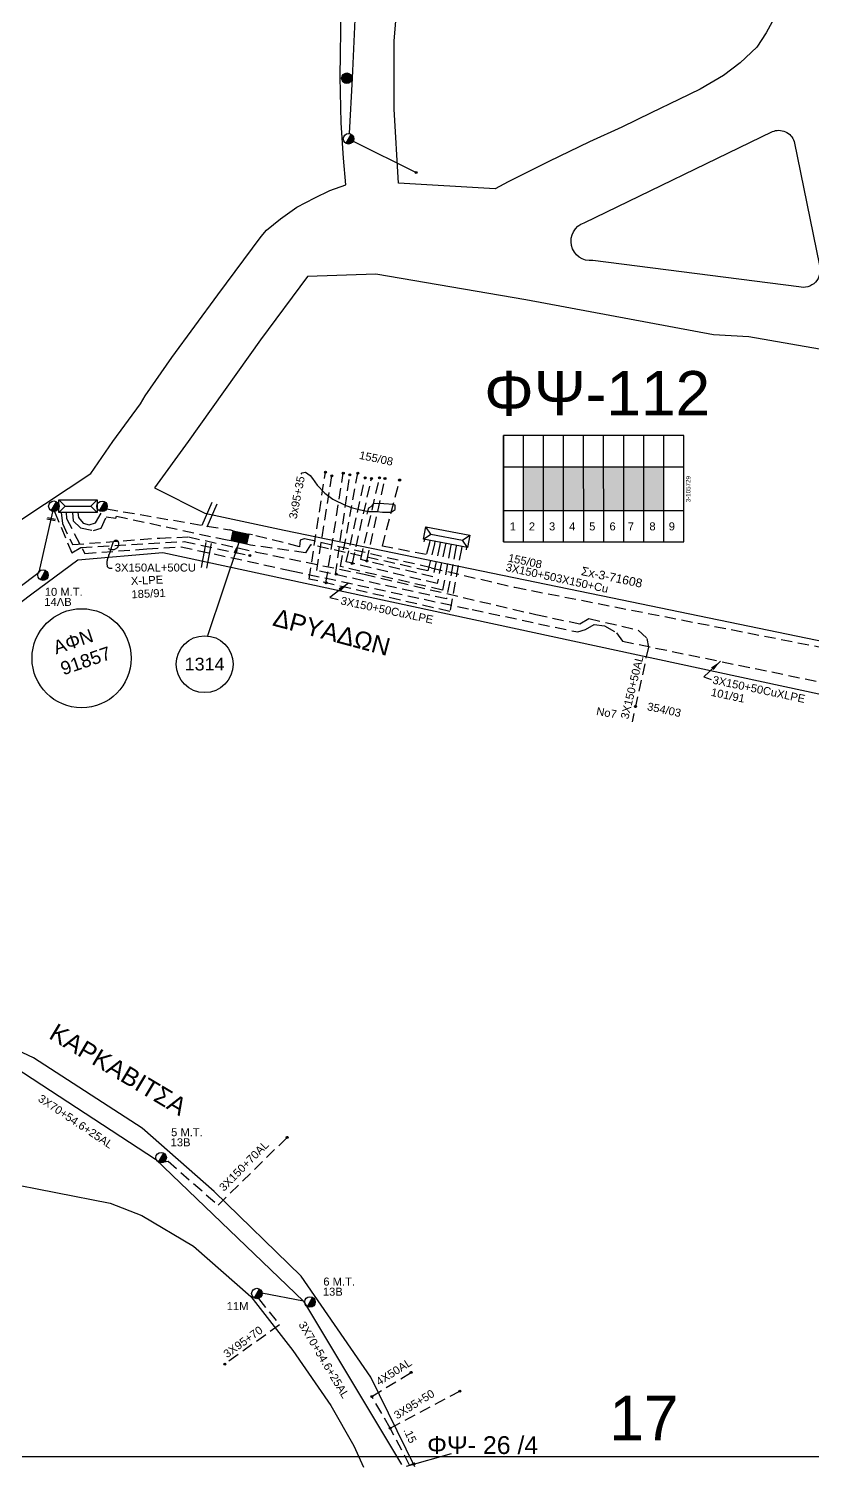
# Model space of a CAD drawing. Header units: millimetres. Extents: x 31 to 3826, y 22 to 1041.
# Drawn here: x 995.4 to 1171.4, y 33.5 to 356.9 of the extents above; entities that cross this region are included whole.
import ezdxf
from ezdxf.enums import TextEntityAlignment as Align

# ---------------------------------------------------------------- set-up
doc = ezdxf.new("R2010")
doc.units = ezdxf.units.MM
doc.linetypes.add('DASHED', pattern=[19.05, 12.7, -6.35])
for name, color, linetype in [('Link Box 4 Διευθύνσεων', 7, 'Continuous'), ('Άγνωστα', 7, 'Continuous'), ('Ασφαλειοκιβώτια Χ.Τ 9 αναχωρήσεων', 7, 'Continuous'), ('Επιγραφές - Σχήματα', 7, 'Continuous'), ('Καλώδια ΧΤ   3x150+50AL', 7, 'DASHED'), ('Καλώδια ΧΤ   3x150AL+50CU', 7, 'DASHED'), ('Μηχανική τομή', 7, 'Continuous'), ('Στύλος Ξύλινος', 7, 'Continuous'), ('Στύλος Ξύλινος @ 1', 7, 'Continuous'), ('Στύλος ΦΜ', 7, 'Continuous'), ('Στύλος ΦΜ @ 1', 7, 'Continuous'), ('Συνδέσεις', 7, 'Continuous'), ('Συνεστραμμένα ΧΤ   3x70+54.6+25 AL', 7, 'SYN_LINE'), ('Τομή', 7, 'Continuous'), ('Υποσταθμός εναέριος 2 στύλων', 7, 'Continuous'), ('Υποσταθμός πόλεως', 7, 'Continuous'), ('Υπόβαθρο ΔΕΗ', 7, 'Continuous'), ('Υπόγεια Καλώδια Δικτύου ΧΤ   .15', 7, 'DASHED'), ('Υπόγεια καλώδια Δικτύου ΧΤ και Παρ. ΧΤ - 3X150+70 AL', 7, 'DASHED'), ('Υπόγεια καλώδια Παροχών ΧΤ   4x50AL', 7, 'DASHED')]:
    doc.layers.add(name, color=color, linetype=linetype)
doc.styles.get("Standard").update_dxf_attribs({"font": 'arial.ttf'})
doc.linetypes.add('SYN_LINE', pattern='A,0.5,-0.0001,["/\\/\\/\\/",Standard,S=0.1,R=0,X=0,Y=-0.05],-0.25', length=0.7501)
doc.dimstyles.new('ISO-25', dxfattribs={"dimtxt": 2.5, "dimasz": 2.5, "dimexe": 1.25, "dimexo": 0.625, "dimtad": 1, "dimtxsty": 'Standard', "dimcen": 2.5, "dimadec": 0, "dimazin": 0, "dimtfac": 1, "dimtmove": 0, "dimatfit": 3, "dimfxl": 1, "dimarcsym": 0})

# ---------------------------------------------------------------- blocks, each defined once
blk = doc.blocks.new('ΥΠΟΣΤΑΘΜΟΣ ΕΝΑΕΡΙΟΣ ΕΠΙ 2 ΣΤΥΛΩΝ')
at = {"layer": 'Υποσταθμός εναέριος 2 στύλων', "linetype": 'Continuous'}
for points in [[(-11.97, -2.11, 0.574793), (-8.45, -0.07, 0.268822), (-9.64, 1.98)], [(9.68, -2.15, 0.574793), (13.19, -0.1, 0.268822), (12.01, 1.95)]]:
    blk.add_hatch(color=256, dxfattribs=at).paths.add_polyline_path(points)
for p, q in [((-11.97, -2.11), (-9.64, 1.98)), ((9.68, -2.15), (12.01, 1.95))]:
    blk.add_line(p, q, dxfattribs=at)
for centre in [(-10.81, -0.07), (10.84, -0.1)]:
    blk.add_circle(centre, 2.36, dxfattribs=at)
at = {"layer": 'Υποσταθμός πόλεως', "linetype": 'Continuous', "ltscale": 40}
blk.add_lwpolyline([(-8.57, 2.82), (8.57, 2.82), (8.57, -2.82), (-8.57, -2.82)], close=True, dxfattribs=at)
for points in [[(-5.75, 0), (-8.57, 2.82)], [(-8.57, -2.82), (-5.75, 0)], [(-5.75, 0), (5.75, 0)], [(5.75, 0), (8.57, 2.82)], [(8.57, -2.82), (5.75, 0)]]:
    blk.add_lwpolyline(points, dxfattribs=at)
at = {"layer": 'Υποσταθμός εναέριος 2 στύλων', "ltscale": 40, "flags": 1}
for tag, p in [('ΜΕΤΑΣΧΗΜΑΤΙΣΜΟΣ', (14.09, 2.51)), ('ΙΣΧΥΣ', (14.07, -0.28)), ('ΑΡΙΘΜΟΣ', (14.19, -3))]:
    blk.add_attdef(tag, p, '', height=1.8, dxfattribs=at)
blk = doc.blocks.new('ΥΠΑΡΧΩΝ ΤΣΙΜΕΝΤΕΝΙΟΣ ΣΤΥΛΟΣ')
at = {"layer": 'Στύλος ΦΜ'}
blk.add_hatch(color=7, dxfattribs=at).paths.add_polyline_path([(-1.29, -2.28, 0.574793), (2.62, 0, 0.268822), (1.3, 2.27)])
at = {"layer": 'Στύλος ΦΜ', "color": 7}
blk.add_line((-1.29, -2.28), (1.3, 2.27), dxfattribs=at)
blk.add_circle((0, 0), 2.62, dxfattribs=at)
at = {"layer": 'Στύλος ΦΜ', "flags": 4}
for tag, p in [('ΑΡΙΘΜΟΣ', (-4.68, 8.05)), ('ΤΥΠΟΣ', (-4.91, 3.03))]:
    blk.add_attdef(tag, p, '', height=4, dxfattribs=at)
blk = doc.blocks.new('ΤΟΜΗ')
at = {"layer": 'Τομή', "ltscale": 40}
for p, q in [((-5.68, 0), (5.68, 0)), ((5.68, -2.33), (-5.68, -2.33))]:
    blk.add_line(p, q, dxfattribs=at)
blk = doc.blocks.new('ΜΗΧΑΝΙΚΗ ΤΟΜΗ')
at = {"layer": 'Μηχανική τομή', "ltscale": 40}
for p, q in [((-1.89, 0.78), (1.89, 0.78)), ((1.89, 0), (-1.89, 0))]:
    blk.add_line(p, q, dxfattribs=at)
blk = doc.blocks.new('_ΣΥΝΔΕΣΗ')
at = {"layer": 'Συνδέσεις', "linetype": 'SYN_LINE', "ltscale": 40}
blk.add_hatch(color=256, dxfattribs=at).paths.add_polyline_path([(0.5, -0.01, 1), (-0.5, -0.01, 1)])
at = {"layer": 'Συνδέσεις'}
blk.add_circle((0, -0.01), 0.5, dxfattribs=at)
blk = doc.blocks.new('LINK BOX 4 ΑΝΑΧΩΡΗΣΕΩΝ')
at = {"layer": 'Link Box 4 Διευθύνσεων', "ltscale": 40}
blk.add_hatch(color=256, dxfattribs=at).paths.add_polyline_path([(-3.54, 0), (-3.54, -4.67), (3.54, -4.67), (3.54, 0)])
for p, q in [((-3.54, 0), (-5.33, 0)), ((5.33, 0), (3.54, 0)), ((-3.54, -4.67), (-5.33, -4.67)), ((5.33, -4.67), (3.54, -4.67))]:
    blk.add_line(p, q, dxfattribs=at)
blk.add_lwpolyline([(-3.54, -4.67), (-3.54, 0), (3.54, 0), (3.54, -4.67)], close=True, dxfattribs=at)
blk = doc.blocks.new('ΑΣΦΑΛΕΙΟΚΙΒΩΤΙΟ ΥΠΟΣΤΑΘΜΟΥ 9 ΑΝΑΧΩΡΗΣΕΩΝ')
at = {"layer": 'Ασφαλειοκιβώτια Χ.Τ 9 αναχωρήσεων', "ltscale": 40}
for p, q in [((-23.8, 40.36), (24.02, 40.36)), ((-9.72, 40.36), (-9.72, -40.64)), ((9.94, 40.36), (9.94, -40.64)), ((-23.8, 31.36), (24.02, 31.36)), ((-23.8, 22.36), (24.02, 22.36)), ((-23.8, 13.36), (24.02, 13.36)), ((-23.8, 4.36), (24.02, 4.36)), ((-23.8, -4.64), (24.02, -4.64)), ((-23.8, -13.64), (24.02, -13.64)), ((-23.8, -22.64), (24.02, -22.64)), ((-23.8, -31.64), (24.02, -31.64))]:
    blk.add_line(p, q, dxfattribs=at)
at = {"layer": 'Ασφαλειοκιβώτια Χ.Τ 9 αναχωρήσεων'}
blk.add_lwpolyline([(-23.8, -40.64), (24.02, -40.64), (24.02, 40.36), (-23.8, 40.36)], close=True, dxfattribs=at)
for s, p in [('1', (-18.61, 37.57)), ('2', (-18.61, 29)), ('3', (-18.61, 19.93)), ('4', (-18.61, 10.91)), ('5', (-18.61, 1.89)), ('6', (-18.61, -7.24)), ('7', (-18.61, -15.48)), ('8', (-18.61, -25.17)), ('9', (-18.61, -33.86))]:
    blk.add_text(s, height=3.6, rotation=270, dxfattribs=at).set_placement(p)
at = {"layer": 'Ασφαλειοκιβώτια Χ.Τ 9 αναχωρήσεων', "ltscale": 40}
for tag, height, p in [('ΟΝΟΜΑ', 5, (-0.16, 44.31)), ('ΚΕΙΜΕΝΟ 1', 2, (17.06, 35.59)), ('ΚΕΙΜΕΝΟ 2', 2, (17.06, 26.88)), ('ΚΕΙΜΕΝΟ 3', 2, (17.06, 17.69)), ('ΚΕΙΜΕΝΟ 4', 2, (17.06, 8.71)), ('ΚΕΙΜΕΝΟ 5', 2, (17.06, -0.13)), ('ΚΕΙΜΕΝΟ 6', 2, (17.06, -9.05)), ('ΚΕΙΜΕΝΟ 7', 2, (17.06, -18.13)), ('ΚΕΙΜΕΝΟ 8', 2, (17.06, -26.85)), ('ΚΕΙΜΕΝΟ 9', 2, (17.06, -35.99)), ('ΣΧ', 2, (-0.1, -42.64))]:
    blk.add_attdef(tag, text='', height=height, dxfattribs=at).set_placement(p, align=Align.MIDDLE_CENTER)
blk = doc.blocks.new('ΥΠΑΡΧΩΝ ΞΥΛΙΝΟΣ ΣΤΥΛΟΣ')
at = {"layer": 'Στύλος Ξύλινος'}
h = blk.add_hatch(color=7, dxfattribs=at)
h.paths.add_polyline_path([(-2.62, 0, 0.270008), (-1.29, -2.28), (1.3, 2.27, 0.576266)])
h.paths.add_polyline_path([(-1.29, -2.28, 0.574793), (2.62, 0, 0.268822), (1.3, 2.27)])
at = {"layer": 'Στύλος Ξύλινος', "color": 7}
blk.add_line((-1.29, -2.28), (1.3, 2.27), dxfattribs=at)
blk.add_circle((0, 0), 2.62, dxfattribs=at)
at = {"layer": 'Στύλος Ξύλινος', "flags": 4}
for tag, p in [('ΑΡΙΘΜΟΣ', (-4.91, 8.6)), ('ΤΥΠΟΣ', (-4.85, 3.39))]:
    blk.add_attdef(tag, p, '', height=4, dxfattribs=at)
blk = doc.blocks.new('ΥΠΟΣΤΑΘΜΟΣ ΠΟΛΕΩΣ 9 ΑΝΑΧΩΡΗΣΕΩΝ')
at = {"layer": 'Υποσταθμός πόλεως', "ltscale": 40}
for p, q in [((-9.63, -2.82), (-9.63, -4)), ((-7.12, -2.82), (-7.12, -4)), ((-4.84, -2.82), (-4.84, -4)), ((-2.36, -2.82), (-2.36, -4)), ((0.09, -2.82), (0.09, -4)), ((2.55, -2.82), (2.55, -4)), ((5.02, -2.82), (5.02, -4)), ((7.48, -2.82), (7.48, -4)), ((9.61, -2.82), (9.61, -4))]:
    blk.add_line(p, q, dxfattribs=at)
blk.add_lwpolyline([(-10.02, 2.82), (10.02, 2.82), (10.02, -2.82), (-10.02, -2.82)], close=True, dxfattribs=at)
for points in [[(-7.21, 0), (-10.02, 2.82)], [(-10.02, -2.82), (-7.21, 0)], [(-7.21, 0), (7.21, 0)], [(7.21, 0), (10.02, 2.82)], [(10.02, -2.82), (7.21, 0)]]:
    blk.add_lwpolyline(points, dxfattribs=at)
at = {"layer": 'Υποσταθμός πόλεως', "linetype": 'SYN_LINE', "ltscale": 40, "flags": 1}
for tag, p in [('ΜΕΤΑΣΧΗΜΑΤΙΣΜΟΣ', (10.79, 1.71)), ('ΙΣΧΥΣ', (10.77, -1.08)), ('ΑΡΙΘΜΟΣ', (10.89, -3.8))]:
    blk.add_attdef(tag, p, '', height=1.8, dxfattribs=at)

msp = doc.modelspace()

# ---------------------------------------------------------------- hatches: boundary and pattern name
at = {"layer": 'Ασφαλειοκιβώτια Χ.Τ 9 αναχωρήσεων'}
for color, points in [(30, [(1106.52, 248.57), (1111.02, 248.58), (1111.02, 258.4), (1106.52, 258.4)]), (6, [(1111.02, 248.58), (1115.52, 248.58), (1115.52, 258.4), (1111.02, 258.4)]), (2, [(1115.52, 248.58), (1120.02, 248.58), (1120.02, 258.41), (1115.52, 258.4)]), (62, [(1120.02, 248.58), (1124.52, 248.58), (1124.52, 258.41), (1120.02, 258.41)]), (1, [(1124.52, 248.58), (1129.02, 248.58), (1129.02, 258.41), (1124.52, 258.41)]), (5, [(1129.02, 248.58), (1133.52, 248.59), (1133.52, 258.41), (1129.02, 258.41)]), (133, [(1133.52, 248.59), (1138.02, 248.59), (1138.02, 258.41), (1133.52, 258.41)])]:
    msp.add_hatch(color=color, dxfattribs=at).paths.add_polyline_path(points)

# ---------------------------------------------------------------- linework, layer by layer
at = {"layer": 'Άγνωστα', "color": 6, "linetype": 'DASHED', "ltscale": 0.2}
for points in [[(1092.54, 239.96), (1089.97, 225.89), (1058.35, 233.2), (1062, 257.23)], [(1062.13, 232.32), (1066.02, 257)]]:
    msp.add_lwpolyline(points, dxfattribs=at)
at = {"layer": 'Άγνωστα', "color": 2, "linetype": 'DASHED', "ltscale": 0.2}
for points in [[(1091.33, 240.19), (1089.17, 228.73), (1060.08, 235.12), (1063.44, 256.38)], [(1064.26, 234.21), (1067.5, 256.66)]]:
    msp.add_lwpolyline(points, dxfattribs=at)
at = {"layer": 'Άγνωστα', "color": 62, "linetype": 'DASHED', "ltscale": 0.2}
for points in [[(1090.12, 240.42), (1088.31, 230.71), (1065.4, 235.99), (1069.27, 256.98)], [(1006.4, 248.19), (1006.55, 247.01), (1007.55, 245.78), (1008.95, 245.41), (1010.32, 245.81), (1011.82, 248.37)], [(1012.84, 248.97), (1040.44, 244.25)]]:
    msp.add_lwpolyline(points, dxfattribs=at)
at = {"layer": 'Άγνωστα', "color": 1, "linetype": 'DASHED', "ltscale": 0.2}
for points in [[(1088.91, 240.65), (1087.11, 232.17), (1066.7, 237.03), (1070.94, 255.98)], [(1068.07, 236.71), (1072.35, 255.78)]]:
    msp.add_lwpolyline(points, dxfattribs=at)
at = {"layer": 'Άγνωστα', "color": 5, "linetype": 'DASHED', "ltscale": 0.2}
for points in [[(1087.71, 240.88), (1086.15, 233.68), (1069.93, 237.56), (1074.17, 255.98)], [(1071.31, 237.24), (1075.38, 255.78)], [(1003.73, 248.19), (1003.81, 246.83), (1007.93, 238.97), (1021.9, 239.97), (1029.57, 240.46), (1054.41, 235.05), (1094.99, 226.32), (1118.71, 221.29), (1120.43, 221.85), (1122.41, 222.99), (1124.74, 222.67), (1127.4, 221.09), (1128.73, 219.22), (1197.43, 205.05)]]:
    msp.add_lwpolyline(points, dxfattribs=at)
at = {"layer": 'Άγνωστα', "color": 133, "linetype": 'DASHED', "ltscale": 0.2}
msp.add_lwpolyline([(1085.37, 241.32), (1084.64, 238.7), (1074.79, 240.58), (1078.68, 255.47)], dxfattribs=at)
at = {"layer": 'Άγνωστα', "color": 85, "linetype": 'DASHED', "ltscale": 0.2}
msp.add_lwpolyline([(1005.14, 248.19), (1005.32, 246.32), (1007.01, 244.7), (1009.86, 244.12), (1011.59, 244.63), (1012.75, 247.15), (1014.88, 246.87), (1015.07, 247.33), (1039.94, 241.97)], dxfattribs=at)
at = {"layer": 'Άγνωστα', "color": 30, "linetype": 'DASHED', "ltscale": 0.2}
for points in [[(1085.76, 235.73), (1057.2, 242.27), (1056.3, 241.94), (1056.2, 240.47), (1045.65, 243.1)], [(1086.49, 241.11), (1085.01, 235.05), (1058.63, 240.92), (1057.55, 239.11), (1045.14, 240.82)], [(1085.76, 235.73), (1104.58, 231.34), (1186.4, 215.31), (1252.37, 201.97), (1252.26, 200.46), (1276.62, 195.61)]]:
    msp.add_lwpolyline(points, dxfattribs=at)
at = {"layer": 'Άγνωστα'}
msp.add_lwpolyline([(1013.16, 240.1), (1013.39, 239.97), (1013.61, 239.88), (1013.82, 239.83), (1014.02, 239.81), (1014.2, 239.81), (1014.38, 239.83), (1014.54, 239.87), (1014.69, 239.92), (1014.83, 239.98), (1014.96, 240.05), (1015.07, 240.12), (1015.18, 240.2), (1015.27, 240.28), (1015.35, 240.37), (1015.41, 240.46), (1015.47, 240.56), (1015.51, 240.65), (1015.54, 240.75), (1015.56, 240.86), (1015.58, 240.96), (1015.58, 241.06), (1015.58, 241.16), (1015.57, 241.25), (1015.55, 241.34), (1015.53, 241.42), (1015.51, 241.5), (1015.48, 241.57), (1015.44, 241.63), (1015.41, 241.69), (1015.37, 241.74), (1015.32, 241.78), (1015.27, 241.82), (1015.21, 241.85), (1015.15, 241.87), (1015.09, 241.88), (1015.03, 241.89), (1014.96, 241.89), (1014.9, 241.89), (1014.84, 241.88), (1014.77, 241.86), (1014.71, 241.84), (1014.65, 241.81), (1014.6, 241.78), (1014.54, 241.74), (1014.49, 241.7), (1014.44, 241.64), (1014.39, 241.58), (1014.35, 241.52), (1014.3, 241.45), (1014.26, 241.36), (1014.22, 241.28), (1014.18, 241.18), (1014.14, 241.07), (1014.11, 240.96), (1014.07, 240.84), (1014.03, 240.71), (1013.98, 240.57), (1013.94, 240.42), (1013.89, 240.26), (1013.85, 240.1), (1013.79, 239.93), (1013.74, 239.75), (1013.67, 239.56), (1013.61, 239.37), (1013.53, 239.17), (1013.46, 238.97), (1013.38, 238.76), (1013.3, 238.55), (1013.23, 238.34), (1013.16, 238.13), (1013.09, 237.93), (1013.03, 237.73), (1012.98, 237.53), (1012.95, 237.34), (1012.92, 237.15), (1012.9, 236.97), (1012.89, 236.79), (1012.89, 236.62), (1012.9, 236.46), (1012.93, 236.3), (1012.96, 236.15), (1013, 236.01), (1013.08, 235.88), (1013.18, 235.78), (1013.32, 235.7), (1013.51, 235.65), (1013.76, 235.63), (1014.06, 235.65)], dxfattribs=at)
at = {"layer": 'Άγνωστα', "color": 173, "linetype": 'DASHED', "ltscale": 0.2}
for points in [[(1046.95, 71.41), (1051.68, 65.48), (1039.39, 56.66)], [(1076.56, 42.29), (1092.22, 50.59)]]:
    msp.add_lwpolyline(points, dxfattribs=at)
at = {"layer": 'Άγνωστα', "color": 173, "linetype": 'SYN_LINE', "ltscale": 10}
msp.add_lwpolyline([(1057.06, 70.83), (1047.68, 72.6)], dxfattribs=at)
at = {"layer": 'Άγνωστα'}
msp.add_circle((1007.23, 215.38), 11.14, dxfattribs=at)
at = {"layer": 'Επιγραφές - Σχήματα'}
msp.add_lwpolyline([(59.44, 35.9), (2090.36, 35.9), (2090.36, 1038.33), (59.44, 1038.33)], close=True, dxfattribs=at)
msp.add_lwpolyline([(1056.54, 256.74), (1056.78, 257.1), (1057.51, 257.22), (1058.6, 256.49), (1059.09, 255.77), (1060.18, 254.31), (1061.88, 252.49), (1063.7, 251.16), (1066.61, 249.7), (1068.07, 249.22), (1069.89, 248.73), (1071.71, 248.37), (1073.53, 248.37), (1074.86, 248.25), (1076.8, 248.25), (1077.65, 248.85), (1077.65, 249.82), (1077.29, 249.95), (1075.11, 250.07), (1073.65, 250.19), (1072.8, 250.07), (1072.19, 249.46), (1071.71, 249.1), (1071.47, 248.37), (1071.34, 247.76)], dxfattribs=at)
at = {"layer": 'Επιγραφές - Σχήματα', "color": 7}
msp.add_circle((1034.86, 214.05), 6.39, dxfattribs=at)
at = {"layer": 'Καλώδια ΧΤ   3x150+50AL', "color": 25, "ltscale": 0.2}
msp.add_lwpolyline([(1134.57, 217.88), (1130.9, 201.12)], dxfattribs=at)
at = {"layer": 'Καλώδια ΧΤ   3x150AL+50CU', "color": 1, "ltscale": 0.2}
msp.add_lwpolyline([(1001.12, 248.35), (1005.01, 239.07), (1007.05, 240.31), (1030.29, 241.62), (1045.1, 238.44)], dxfattribs=at)
at = {"layer": 'Καλώδια ΧΤ   3x150AL+50CU', "color": 25, "ltscale": 0.2}
msp.add_lwpolyline([(1002.66, 248.19), (1002.92, 245.68), (1005.17, 240.94), (1024.78, 242.42), (1031.25, 242.67), (1046.49, 239.27), (1070.71, 234.28), (1109.31, 225.21), (1119.2, 223.11), (1121.21, 224.3), (1132.3, 221.73), (1134.25, 219.82), (1134.57, 217.88)], dxfattribs=at)
at = {"layer": 'Συνεστραμμένα ΧΤ   3x70+54.6+25 AL', "color": 2, "ltscale": 20}
for p, q in [((1069.82, 384.59), (1068, 345.81)), ((1068.24, 331.66), (1082.41, 324.62))]:
    msp.add_line(p, q, dxfattribs=at)
at = {"layer": 'Συνεστραμμένα ΧΤ   3x70+54.6+25 AL', "color": 2, "ltscale": 15}
msp.add_line((1068, 345.81), (1067.34, 333.36), dxfattribs=at)
at = {"layer": 'Συνεστραμμένα ΧΤ   3x70+54.6+25 AL', "color": 173, "ltscale": 20}
for p, q in [((986.57, 127.07), (1023.81, 102.71)), ((1023.81, 102.71), (1057.06, 70.83)), ((1057.06, 70.83), (1079.06, 34.11))]:
    msp.add_line(p, q, dxfattribs=at)
at = {"layer": 'Συνεστραμμένα ΧΤ   3x70+54.6+25 AL', "color": 30, "linetype": 'SYN_LINE', "ltscale": 20}
msp.add_lwpolyline([(898.84, 170.17), (936.63, 192.03), (958.65, 205.36), (997.67, 234.77), (1000.79, 248.31)], dxfattribs=at)
at = {"layer": 'Υπόβαθρο ΔΕΗ'}
for points in [[(1163.23, 360.02), (1161.03, 355.98), (1158.93, 352.82), (1155.21, 349.3), (1151.42, 346.43), (1146.23, 343.38), (1141.43, 341.04), (1135.22, 338.04), (1128.6, 334.83), (1121.34, 331.49), (1112.2, 327.12), (1103.06, 322.52), (1100.16, 320.95), (1078.39, 322.22), (1077.48, 338.83), (1077.48, 354.16), (1078.55, 367.95)], [(906.83, 179.14), (930.77, 197.24), (959.64, 220.42), (993.79, 246.63), (1009.3, 256.9), (1014.21, 264.12), (1020.47, 272.58), (1021.51, 274.38), (1027.49, 283.04), (1037.86, 297.1), (1047.57, 310.19), (1048.77, 311.62), (1051.91, 314.2), (1055.56, 316.79), (1059.61, 318.89), (1063.03, 320.53), (1066.62, 321.82), (1066.05, 327.85), (1065.54, 335.76), (1065.33, 346.13), (1065.56, 361.59)], [(1082.12, 33.58), (1072.24, 53.76), (1056.59, 76.43), (1036.98, 95.44), (1020.86, 109.73), (996.39, 125.55), (973.72, 136.2), (942.25, 145.92), (926.58, 148.96), (919.14, 152.3), (916.25, 156.25), (913.97, 160.35), (915.64, 168.54), (922.18, 175.1), (951.36, 195.92), (976.9, 215.38), (996.07, 229.84), (1006.35, 237.5), (1025.45, 239.15), (1229.18, 195.24), (1350.63, 169.88)], [(973.15, 33.84), (943.89, 64.75), (940.64, 69.22), (940.16, 73.29), (941.01, 78.7), (944.84, 84.33), (956.49, 91.91), (968.86, 96.23), (977.02, 97.67), (989.25, 97.67), (1013.63, 92.87), (1020.73, 90.1), (1032.36, 83.15), (1045.21, 71.87), (1054.69, 59.75), (1063.22, 47.37), (1068.37, 38.27), (1070.53, 33.47)]]:
    msp.add_lwpolyline(points, dxfattribs=at)
msp.add_lwpolyline([(1120.16, 313.3), (1162.44, 333.8, -0.444184), (1167.32, 331.59), (1173.01, 303.68, -0.576588), (1168.39, 298.88), (1122.07, 304.81, -0.900846)], format="xyb", close=True, dxfattribs=at)
at = {"layer": 'Υπόβαθρο ΔΕΗ', "color": 7}
for points in [[(1182.46, 283.22), (1157.17, 287.67), (1149.23, 288.09), (1107.02, 295.95), (1073.33, 301.73), (1058.01, 301.25), (1047.44, 287.02), (1031.2, 264.12)], [(1031.18, 264.12), (1023.57, 253.69), (1034.91, 248.02), (1052.76, 244.15), (1123.92, 229.48), (1229.69, 207.61)]]:
    msp.add_lwpolyline(points, dxfattribs=at)
at = {"layer": 'Υπόγεια Καλώδια Δικτύου ΧΤ   .15', "color": 173, "ltscale": 0.2}
msp.add_lwpolyline([(1080.92, 33.91), (1076.56, 42.29), (1072.43, 49.38)], dxfattribs=at)
at = {"layer": 'Υπόγεια καλώδια Δικτύου ΧΤ και Παρ. ΧΤ - 3X150+70 AL', "color": 173, "ltscale": 0.2}
msp.add_lwpolyline([(1025.77, 102.13), (1026.64, 102.29), (1037.92, 92.42), (1053.41, 107.66)], dxfattribs=at)
at = {"layer": 'Υπόγεια καλώδια Παροχών ΧΤ   4x50AL', "color": 173, "ltscale": 0.2}
msp.add_lwpolyline([(1072.43, 49.38), (1081.26, 54.81)], dxfattribs=at)

# ---------------------------------------------------------------- block references
at = {"layer": 'Link Box 4 Διευθύνσεων', "xscale": 0.5000000000000364, "yscale": 0.5000000000000364, "zscale": 0.5000000000000364, "rotation": 347.5608739733311}
msp.add_blockref('LINK BOX 4 ΑΝΑΧΩΡΗΣΕΩΝ', (1043.04, 243.68), dxfattribs=at)
at = {"layer": 'Ασφαλειοκιβώτια Χ.Τ 9 αναχωρήσεων'}
ref = msp.add_blockref('ΑΣΦΑΛΕΙΟΚΙΒΩΤΙΟ ΥΠΟΣΤΑΘΜΟΥ 9 ΑΝΑΧΩΡΗΣΕΩΝ', (1122.2, 253.44), dxfattribs=dict(at, xscale=0.5000000000000518, yscale=0.5000000000000518, zscale=0.5000000000000518, rotation=90.02627128041586))
ref.add_attrib('ΣΧ', '3-105729', dxfattribs={"ltscale": 40, "height": 1, "rotation": 90.0263}).set_placement((1143.52, 253.4), align=Align.MIDDLE_CENTER)
at = {"layer": 'Μηχανική τομή', "xscale": 0.4999999999999961, "yscale": 0.4999999999999961, "zscale": 0.4999999999999961, "rotation": 348.0483072746919}
msp.add_blockref('ΜΗΧΑΝΙΚΗ ΤΟΜΗ', (1000.37, 246.47), dxfattribs=at)
at = {"layer": 'Στύλος Ξύλινος @ 1', "ltscale": 40, "xscale": 0.4499999999998181, "yscale": 0.4499999999998181, "zscale": 0.4499999999998181}
msp.add_blockref('ΥΠΑΡΧΩΝ ΞΥΛΙΝΟΣ ΣΤΥΛΟΣ', (1066.82, 345.82), dxfattribs=at)
at = {"layer": 'Στύλος ΦΜ @ 1', "ltscale": 40, "xscale": 0.4499999999998181, "yscale": 0.4499999999998181, "zscale": 0.4499999999998181}
msp.add_blockref('ΥΠΑΡΧΩΝ ΤΣΙΜΕΝΤΕΝΙΟΣ ΣΤΥΛΟΣ', (1067.19, 332.19), dxfattribs=at)
at = {"layer": 'Στύλος ΦΜ @ 1', "ltscale": 40}
ref = msp.add_blockref('ΥΠΑΡΧΩΝ ΤΣΙΜΕΝΤΕΝΙΟΣ ΣΤΥΛΟΣ', (998.55, 234.08), dxfattribs=dict(at, xscale=0.4499999999998181, yscale=0.4499999999998181, zscale=0.4499999999998181))
ref.add_attrib('ΤΥΠΟΣ', '14ΛB', (998.84, 227.16), dxfattribs={"layer": 'Στύλος ΦΜ', "height": 1.8, "flags": 4})
ref.add_attrib('ΑΡΙΘΜΟΣ', '10 M.T.', (998.95, 229.42), dxfattribs={"layer": 'Στύλος ΦΜ', "height": 1.8, "flags": 4})
ref = msp.add_blockref('ΥΠΑΡΧΩΝ ΤΣΙΜΕΝΤΕΝΙΟΣ ΣΤΥΛΟΣ', (1025.09, 103.1), dxfattribs=dict(at, xscale=0.4499999999998181, yscale=0.4499999999998181, zscale=0.4499999999998181))
ref.add_attrib('ΤΥΠΟΣ', '13B', (1027.22, 105.64), dxfattribs={"layer": 'Στύλος ΦΜ', "height": 1.8, "flags": 4})
ref.add_attrib('ΑΡΙΘΜΟΣ', '5 M.T.', (1027.33, 107.91), dxfattribs={"layer": 'Στύλος ΦΜ', "height": 1.8, "flags": 4})
ref = msp.add_blockref('ΥΠΑΡΧΩΝ ΤΣΙΜΕΝΤΕΝΙΟΣ ΣΤΥΛΟΣ', (1058.53, 70.63), dxfattribs=dict(at, xscale=0.4499999999998181, yscale=0.4499999999998181, zscale=0.4499999999998181))
ref.add_attrib('ΤΥΠΟΣ', '13B', (1061.42, 72.05), dxfattribs={"layer": 'Στύλος ΦΜ', "height": 1.8, "flags": 4})
ref.add_attrib('ΑΡΙΘΜΟΣ', '6 M.T.', (1061.53, 74.32), dxfattribs={"layer": 'Στύλος ΦΜ', "height": 1.8, "flags": 4})
ref = msp.add_blockref('ΥΠΑΡΧΩΝ ΤΣΙΜΕΝΤΕΝΙΟΣ ΣΤΥΛΟΣ', (1046.6, 72.54), dxfattribs=dict(at, xscale=0.4499999999998181, yscale=0.4499999999998181, zscale=0.4499999999998181))
ref.add_attrib('ΤΥΠΟΣ', '11M', (1039.82, 68.81), dxfattribs={"layer": 'Στύλος ΦΜ', "height": 1.8, "flags": 4})
at = {"layer": 'Συνδέσεις', "xscale": 0.4499999999998181, "yscale": 0.4499999999998181, "zscale": 0.4499999999998181}
for p in [(1082.41, 324.62), (1062, 257.23), (1063.44, 256.38), (1066.02, 257), (1067.5, 256.66), (1069.27, 256.98), (1070.94, 255.98), (1072.35, 255.78), (1074.17, 255.98), (1075.38, 255.78), (1078.68, 255.47), (1045.04, 238.48), (1067.99, 236.73), (1071.29, 237.26), (1064.42, 234.31), (1062.16, 232.38), (1131.65, 204.57), (1053.41, 107.66), (1039.39, 56.66), (1081.26, 54.81), (1072.43, 49.38), (1092.22, 50.59), (1076.56, 42.29)]:
    msp.add_blockref('_ΣΥΝΔΕΣΗ', p, dxfattribs=at)
at = {"layer": 'Τομή'}
for p, xscale, yscale, zscale, rotation in [((1035.43, 247.91), 0.5000000000000595, 0.5000000000000595, 0.5000000000000595, 66.3537329902658), ((1034.68, 238.61), 0.5000000000000423, 0.5000000000000423, 0.5000000000000423, 79.6401472816464)]:
    msp.add_blockref('ΤΟΜΗ', p, dxfattribs=dict(at, xscale=xscale, yscale=yscale, zscale=zscale, rotation=rotation))
at = {"layer": 'Υποσταθμός εναέριος 2 στύλων', "xscale": 0.5, "yscale": 0.5, "zscale": 0.5}
msp.add_blockref('ΥΠΟΣΤΑΘΜΟΣ ΕΝΑΕΡΙΟΣ ΕΠΙ 2 ΣΤΥΛΩΝ', (1006.4, 249.6), dxfattribs=at)
at = {"layer": 'Υποσταθμός πόλεως', "xscale": 0.5000000000000016, "yscale": 0.5000000000000016, "zscale": 0.5000000000000016, "rotation": 349.2986036361156}
msp.add_blockref('ΥΠΟΣΤΑΘΜΟΣ ΠΟΛΕΩΣ 9 ΑΝΑΧΩΡΗΣΕΩΝ', (1089.24, 242.63), dxfattribs=at)

# ---------------------------------------------------------------- texts
at = {"layer": 'Άγνωστα', "color": 7, "char_height": 1.8, "width": 168.3718, "attachment_point": 1}
for s, insert, rotation in [('3X150+503X150+Cu', (1102.77, 236.8), 347.7702), ('3X150+50CuXLPE', (1065.67, 229.28), 348.0613), ('3X150+50CuXLPE', (1149.24, 211.46), 348.0613), ('3X95+70', (1038.85, 59.42), 35.858), ('3X95+50', (1077.16, 45.73), 31.8284)]:
    msp.add_mtext(s, dxfattribs=dict(at, insert=insert, rotation=rotation))
at = {"layer": 'Επιγραφές - Σχήματα', "attachment_point": 1}
for s, insert, char_height, width in [('ΦΨ-112', (1097.67, 279.97), 10, 103.4348), ('\\A1;17', (1125.8, 49.55), 10, 157.7424), ('\\A1;ΦΨ- 26 /4', (1084.85, 40.45), 4, 157.7424)]:
    msp.add_mtext(s, dxfattribs=dict(at, insert=insert, char_height=char_height, width=width))
at = {"layer": 'Επιγραφές - Σχήματα', "color": 7, "char_height": 1.8, "width": 168.3718, "attachment_point": 1}
for s, insert, rotation in [('155/08', (1069.84, 262.01), 348.0613), ('3x95+35', (1053.76, 246.94), 78.9297), ('155/08', (1103.29, 238.91), 348.0613), ('X-LPE\\P185/91', (1018.24, 233.65), 2.7515), ('{\\H1.083x;\\C256;Σx-3-71608}', (1119.74, 236.02), 348.0613), ('101/91', (1148.88, 208.72), 348.0613), ('No7', (1123.06, 204.42), 350.3491), ('354/03', (1134.54, 205.49), 348.0613)]:
    msp.add_mtext(s, dxfattribs=dict(at, insert=insert, rotation=rotation))
at = {"layer": 'Επιγραφές - Σχήματα', "width": 157.7424, "attachment_point": 1}
for s, insert, char_height, rotation in [('\\pt12;ΔΡΥΑΔΩΝ', (1050.98, 226.65), 4, 345.0674), ('ΑΦΝ\\P91857', (1000.51, 219.08), 3, 18.9876), ('\\pt12;ΚΑΡΚΑΒΙΤΣΑ', (1001.67, 133.48), 4, 329.1588)]:
    msp.add_mtext(s, dxfattribs=dict(at, insert=insert, char_height=char_height, rotation=rotation))
at = {"layer": 'Επιγραφές - Σχήματα', "color": 7, "insert": (1034.86, 214.05), "char_height": 2.877, "width": 269.1517, "attachment_point": 5}
msp.add_mtext('1314', dxfattribs=at)
at = {"layer": 'Καλώδια ΧΤ   3x150+50AL', "color": 7, "insert": (1128.3, 201.99), "char_height": 1.8, "width": 168.3718, "attachment_point": 1, "rotation": 76.3445}
msp.add_mtext('3X150+50AL', dxfattribs=at)
at = {"layer": 'Καλώδια ΧΤ   3x150AL+50CU', "color": 7, "insert": (1014.68, 236.68), "char_height": 1.8, "width": 168.3718, "attachment_point": 1}
msp.add_mtext('3X150AL+50CU', dxfattribs=at)
at = {"layer": 'Συνεστραμμένα ΧΤ   3x70+54.6+25 AL', "color": 7}
for rotation, p in [(326.1334, (997.27, 115.93)), (300.8303, (1055.89, 65.58))]:
    msp.add_text('3X70+54.6+25AL', height=1.8, rotation=rotation, dxfattribs=at).set_placement(p)
at = {"layer": 'Υπόγεια Καλώδια Δικτύου ΧΤ   .15', "color": 7, "insert": (1081.1, 42.6), "char_height": 1.8, "width": 168.3718, "attachment_point": 1, "rotation": 294.9898}
msp.add_mtext('.15', dxfattribs=at)
at = {"layer": 'Υπόγεια καλώδια Δικτύου ΧΤ και Παρ. ΧΤ - 3X150+70 AL', "color": 7, "insert": (1037.92, 96.65), "char_height": 1.8, "width": 168.3718, "attachment_point": 1, "rotation": 45.5459}
msp.add_mtext('3X150+70AL', dxfattribs=at)
at = {"layer": 'Υπόγεια καλώδια Παροχών ΧΤ   4x50AL', "color": 7, "insert": (1073.11, 53.27), "char_height": 1.8, "width": 168.3718, "attachment_point": 1, "rotation": 32.5032}
msp.add_mtext('4X50AL', dxfattribs=at)

# ---------------------------------------------------------------- leaders
at = {"layer": 'Επιγραφές - Σχήματα'}
for points in [[(1042.54, 241.4), (1035.51, 220.42)], [(1067.21, 232.3), (1062.97, 229.08), (1064.88, 228.56)], [(1150.75, 214.71), (1147.04, 211.23), (1148.66, 210.61)]]:
    msp.add_leader(points, dimstyle='ISO-25', override={"dimgap": 0.625, "dimtad": 0}, dxfattribs=at)
at = {"layer": 'Επιγραφές - Σχήματα', "ltscale": 40}
msp.add_leader([(1080.25, 33.75), (1090.32, 36.55)], dimstyle='ISO-25', override={"dimasz": 2, "dimtad": 0}, dxfattribs=at)

doc.saveas('drawing.dxf')
